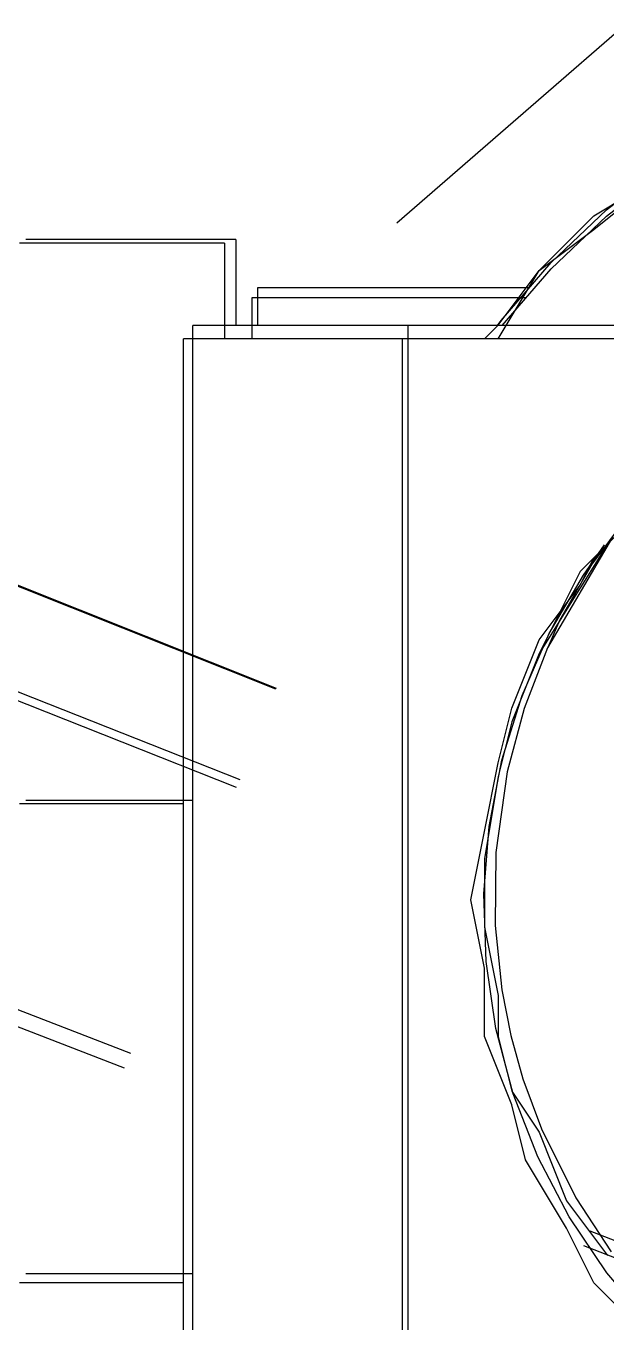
# Model space of a CAD drawing. Extents: x 3 to 592, y 5 to 207.
# Drawn here: x 76.958 to 78.454, y 52.004 to 55.346 of the extents above; entities that cross this region are included whole.
import ezdxf

# ---------------------------------------------------------------- set-up
doc = ezdxf.new("R2010")
doc.units = 0
doc.layers.get('0').update_dxf_attribs({"linetype": 'CONTINUOUS'})

msp = doc.modelspace()

# ---------------------------------------------------------------- linework, layer by layer
at = {"color": 7}
for points in [[(77.914296, 54.83817), (78.872598, 55.671572)], [(77.914296, 54.83817), (78.872598, 55.671572)], [(78.173792, 54.573664), (78.183669, 54.586717), (78.312081, 54.735942), (78.454603, 54.871761), (78.610531, 54.992058), (78.777747, 55.096481), (78.954489, 55.183264), (79.139344, 55.251703), (79.329844, 55.300739), (79.524578, 55.330725), (79.721428, 55.340603)], [(78.173792, 54.573664), (78.183669, 54.586717), (78.312081, 54.735942), (78.454603, 54.871761), (78.610531, 54.992058), (78.777747, 55.096481), (78.954489, 55.183264), (79.139344, 55.251703), (79.329844, 55.300739), (79.524578, 55.330725), (79.721428, 55.340603)], [(78.173792, 54.573664), (78.183669, 54.586717), (78.312081, 54.735942), (78.454603, 54.871761), (78.610531, 54.992058), (78.777747, 55.096481), (78.954489, 55.183264), (79.139344, 55.251703), (79.329844, 55.300739), (79.524578, 55.330725), (79.721428, 55.340603)], [(78.173792, 54.573664), (78.183669, 54.586717), (78.312081, 54.735942), (78.454603, 54.871761), (78.610531, 54.992058), (78.777747, 55.096481), (78.954489, 55.183264), (79.139344, 55.251703), (79.329844, 55.300739), (79.524578, 55.330725), (79.721428, 55.340603)], [(78.186245, 54.573664), (78.312186, 54.719714), (78.454709, 54.855533), (78.610636, 54.976183), (78.777853, 55.080253), (78.954595, 55.167036), (79.139098, 55.235475), (79.32995, 55.284864), (79.524684, 55.314497), (79.721181, 55.324375)], [(78.186245, 54.573664), (78.312186, 54.719714), (78.454709, 54.855533), (78.610636, 54.976183), (78.777853, 55.080253), (78.954595, 55.167036), (79.139098, 55.235475), (79.32995, 55.284864), (79.524684, 55.314497), (79.721181, 55.324375)], [(78.186245, 54.573664), (78.312186, 54.719714), (78.454709, 54.855533), (78.610636, 54.976183), (78.777853, 55.080253), (78.954595, 55.167036), (79.139098, 55.235475), (79.32995, 55.284864), (79.524684, 55.314497), (79.721181, 55.324375)], [(78.186245, 54.573664), (78.312186, 54.719714), (78.454709, 54.855533), (78.610636, 54.976183), (78.777853, 55.080253), (78.954595, 55.167036), (79.139098, 55.235475), (79.32995, 55.284864), (79.524684, 55.314497), (79.721181, 55.324375)], [(78.140278, 54.539444), (78.175556, 54.574722), (78.281389, 54.715833), (78.4225, 54.856944), (78.598889, 54.962778), (78.775278, 55.068611), (78.951667, 55.174444), (79.128056, 55.245), (79.304444, 55.280278), (79.516111, 55.315556), (79.6925, 55.315556)], [(78.175556, 54.539444), (78.281389, 54.715833), (78.4225, 54.821667), (78.598889, 54.962778), (78.775278, 55.068611), (78.951667, 55.139167), (79.128056, 55.209722), (79.304444, 55.280278), (79.516111, 55.280278), (79.6925, 55.315556)], [(77.47, 54.786389), (76.940833, 54.786389)], [(77.499139, 54.795843), (76.957626, 54.795843)], [(77.499139, 54.795843), (76.957626, 54.795843)], [(77.499139, 54.795843), (76.957626, 54.795843)], [(77.499139, 54.795843), (76.957626, 54.795843)], [(77.47, 54.786389), (77.47, 54.751111), (77.47, 54.715833), (77.47, 54.645278), (77.47, 54.574722), (77.47, 54.539444)], [(77.499139, 54.795843), (77.499139, 54.773971), (77.499139, 54.735166), (77.499139, 54.676957), (77.499139, 54.600757), (77.499139, 54.573593)], [(77.499139, 54.795843), (77.499139, 54.773971), (77.499139, 54.735166), (77.499139, 54.676957), (77.499139, 54.600757), (77.499139, 54.573593)], [(77.499139, 54.795843), (77.499139, 54.773971), (77.499139, 54.735166), (77.499139, 54.676957), (77.499139, 54.600757), (77.499139, 54.573593)], [(77.499139, 54.795843), (77.499139, 54.773971), (77.499139, 54.735166), (77.499139, 54.676957), (77.499139, 54.600757), (77.499139, 54.573593)], [(77.554667, 54.670889), (77.554667, 54.644078), (77.554667, 54.602098), (77.554667, 54.573523)], [(77.554667, 54.670889), (77.554667, 54.644078), (77.554667, 54.602098), (77.554667, 54.573523)], [(77.554667, 54.670889), (77.554667, 54.644078), (77.554667, 54.602098), (77.554667, 54.573523)], [(77.554667, 54.670889), (77.554667, 54.644078), (77.554667, 54.602098), (77.554667, 54.573523)], [(78.252849, 54.670889), (77.554702, 54.670889)], [(78.252849, 54.670889), (77.554702, 54.670889)], [(78.252849, 54.670889), (77.554702, 54.670889)], [(78.252849, 54.670889), (77.554702, 54.670889)], [(78.246111, 54.645278), (77.540556, 54.645278)], [(77.540556, 54.645278), (77.540556, 54.61), (77.540556, 54.574722), (77.540556, 54.539444)], [(77.943569, 54.573664), (77.835266, 54.573664), (77.730844, 54.573664), (77.634888, 54.573664), (77.550574, 54.573664), (77.481783, 54.573664), (77.430277, 54.573664), (77.398527, 54.573664), (77.387944, 54.573664)], [(77.943569, 54.573664), (77.835266, 54.573664), (77.730844, 54.573664), (77.634888, 54.573664), (77.550574, 54.573664), (77.481783, 54.573664), (77.430277, 54.573664), (77.398527, 54.573664), (77.387944, 54.573664)], [(77.943569, 54.573664), (77.835266, 54.573664), (77.730844, 54.573664), (77.634888, 54.573664), (77.550574, 54.573664), (77.481783, 54.573664), (77.430277, 54.573664), (77.398527, 54.573664), (77.387944, 54.573664)], [(77.943569, 54.573664), (77.835266, 54.573664), (77.730844, 54.573664), (77.634888, 54.573664), (77.550574, 54.573664), (77.481783, 54.573664), (77.430277, 54.573664), (77.398527, 54.573664), (77.387944, 54.573664)], [(77.388014, 50.684783), (77.388014, 54.573805)], [(77.388014, 50.684783), (77.388014, 54.573805)], [(77.388014, 50.684783), (77.388014, 54.573805)], [(77.388014, 50.684783), (77.388014, 54.573805)], [(77.943569, 50.684783), (77.943569, 54.573805)], [(77.943569, 50.684783), (77.943569, 54.573805)], [(77.943569, 50.684783), (77.943569, 54.573805)], [(77.943569, 50.684783), (77.943569, 54.573805)], [(79.201716, 54.573664), (77.94371, 54.573664)], [(79.201716, 54.573664), (77.94371, 54.573664)], [(79.201716, 54.573664), (77.94371, 54.573664)], [(79.201716, 54.573664), (77.94371, 54.573664)], [(77.364167, 50.658889), (77.364167, 54.539444)], [(77.928611, 54.539444), (77.822778, 54.539444), (77.716944, 54.539444), (77.611111, 54.539444), (77.540556, 54.539444), (77.47, 54.539444), (77.399444, 54.539444), (77.364167, 54.539444)], [(77.928611, 50.658889), (77.928611, 54.539444)], [(79.198611, 54.539444), (77.928611, 54.539444)], [(78.848338, 54.396993), (78.671596, 54.257998), (78.529427, 54.109479), (78.418302, 53.959548), (78.333988, 53.813498), (78.303649, 53.743296)], [(78.848338, 54.396993), (78.671596, 54.257998), (78.529427, 54.109479), (78.418302, 53.959548), (78.333988, 53.813498), (78.303649, 53.743296)], [(78.848338, 54.396993), (78.671596, 54.257998), (78.529427, 54.109479), (78.418302, 53.959548), (78.333988, 53.813498), (78.303649, 53.743296)], [(78.848338, 54.396993), (78.671596, 54.257998), (78.529427, 54.109479), (78.418302, 53.959548), (78.333988, 53.813498), (78.303649, 53.743296)], [(78.845833, 54.363056), (78.669444, 54.257222), (78.528333, 54.080833), (78.387222, 53.939722), (78.316667, 53.798611), (78.281389, 53.728056)], [(77.601884, 53.636167), (76.422113, 54.106318)], [(77.601884, 53.636167), (76.422113, 54.106318)], [(76.423208, 54.10873), (77.602979, 53.638579)], [(76.423208, 54.10873), (77.602979, 53.638579)], [(78.470584, 54.027881), (78.303014, 53.742484), (78.242689, 53.586204), (78.198945, 53.42322), (78.169664, 53.214729), (78.167547, 53.027051), (78.184834, 52.86054), (78.208117, 52.743065), (78.239161, 52.631587), (78.287139, 52.502118), (78.375686, 52.324318), (78.466703, 52.185323)], [(78.470584, 54.027881), (78.303014, 53.742484), (78.242689, 53.586204), (78.198945, 53.42322), (78.169664, 53.214729), (78.167547, 53.027051), (78.184834, 52.86054), (78.208117, 52.743065), (78.239161, 52.631587), (78.287139, 52.502118), (78.375686, 52.324318), (78.466703, 52.185323)], [(78.470584, 54.027881), (78.303014, 53.742484), (78.242689, 53.586204), (78.198945, 53.42322), (78.169664, 53.214729), (78.167547, 53.027051), (78.184834, 52.86054), (78.208117, 52.743065), (78.239161, 52.631587), (78.287139, 52.502118), (78.375686, 52.324318), (78.466703, 52.185323)], [(78.470584, 54.027881), (78.303014, 53.742484), (78.242689, 53.586204), (78.198945, 53.42322), (78.169664, 53.214729), (78.167547, 53.027051), (78.184834, 52.86054), (78.208117, 52.743065), (78.239161, 52.631587), (78.287139, 52.502118), (78.375686, 52.324318), (78.466703, 52.185323)], [(78.144335, 52.9336), (78.138338, 53.107872), (78.152096, 53.281792), (78.184904, 53.453242), (78.237115, 53.619753), (78.307318, 53.779208), (78.39516, 53.930197), (78.44984, 54.008161)], [(78.144335, 52.9336), (78.138338, 53.107872), (78.152096, 53.281792), (78.184904, 53.453242), (78.237115, 53.619753), (78.307318, 53.779208), (78.39516, 53.930197), (78.44984, 54.008161)], [(78.144335, 52.9336), (78.138338, 53.107872), (78.152096, 53.281792), (78.184904, 53.453242), (78.237115, 53.619753), (78.307318, 53.779208), (78.39516, 53.930197), (78.44984, 54.008161)], [(78.144335, 52.9336), (78.138338, 53.107872), (78.152096, 53.281792), (78.184904, 53.453242), (78.237115, 53.619753), (78.307318, 53.779208), (78.39516, 53.930197), (78.44984, 54.008161)], [(78.457778, 54.010278), (78.281389, 53.728056), (78.210833, 53.551667), (78.175556, 53.410556), (78.140278, 53.198889), (78.140278, 53.0225), (78.175556, 52.846111), (78.175556, 52.740278), (78.210833, 52.599167), (78.281389, 52.493333), (78.351944, 52.316944), (78.457778, 52.175833)], [(78.140278, 52.916667), (78.105, 53.093056), (78.140278, 53.269444), (78.175556, 53.445833), (78.210833, 53.586944), (78.281389, 53.763333), (78.387222, 53.904444), (78.4225, 53.975)], [(77.500929, 53.382757), (76.319953, 53.849871)], [(77.500929, 53.382757), (76.319953, 53.849871)], [(76.327918, 53.869891), (77.508895, 53.402777)], [(76.327918, 53.869891), (77.508895, 53.402777)], [(77.388014, 53.348925), (76.957626, 53.348925)], [(77.388014, 53.348925), (76.957626, 53.348925)], [(77.388014, 53.348925), (76.957626, 53.348925)], [(77.388014, 53.348925), (76.957626, 53.348925)], [(77.364167, 53.34), (76.940833, 53.34)], [(76.042697, 53.155448), (77.227178, 52.697295)], [(76.042697, 53.155448), (77.227178, 52.697295)], [(77.211562, 52.65833), (76.027081, 53.116483)], [(77.211562, 52.65833), (76.027081, 53.116483)], [(80.715556, 51.893611), (80.609722, 51.823056), (80.468611, 51.717222), (80.3275, 51.646667), (80.151111, 51.576111), (79.974722, 51.540833), (79.833611, 51.505556), (79.657222, 51.505556), (79.480833, 51.505556), (79.304444, 51.540833), (79.128056, 51.611389), (78.986944, 51.681944), (78.810556, 51.7525), (78.669444, 51.858333), (78.563611, 51.964167), (78.4225, 52.105278), (78.351944, 52.246389), (78.246111, 52.422778), (78.210833, 52.563889), (78.140278, 52.740278), (78.140278, 52.916667)], [(80.718519, 51.903524), (80.636322, 51.836496), (80.492036, 51.738777), (80.337519, 51.657638), (80.174888, 51.594491), (80.006261, 51.549688), (79.833752, 51.524288), (79.659127, 51.518644), (79.485208, 51.532049), (79.314111, 51.56521), (79.147599, 51.617069), (78.987791, 51.687271), (78.837155, 51.775113), (78.697102, 51.879183), (78.569749, 51.998069), (78.456155, 52.130713), (78.358436, 52.275352), (78.277649, 52.429869), (78.214502, 52.592499), (78.169699, 52.761127), (78.144299, 52.933635)], [(80.718519, 51.903524), (80.636322, 51.836496), (80.492036, 51.738777), (80.337519, 51.657638), (80.174888, 51.594491), (80.006261, 51.549688), (79.833752, 51.524288), (79.659127, 51.518644), (79.485208, 51.532049), (79.314111, 51.56521), (79.147599, 51.617069), (78.987791, 51.687271), (78.837155, 51.775113), (78.697102, 51.879183), (78.569749, 51.998069), (78.456155, 52.130713), (78.358436, 52.275352), (78.277649, 52.429869), (78.214502, 52.592499), (78.169699, 52.761127), (78.144299, 52.933635)], [(80.718519, 51.903524), (80.636322, 51.836496), (80.492036, 51.738777), (80.337519, 51.657638), (80.174888, 51.594491), (80.006261, 51.549688), (79.833752, 51.524288), (79.659127, 51.518644), (79.485208, 51.532049), (79.314111, 51.56521), (79.147599, 51.617069), (78.987791, 51.687271), (78.837155, 51.775113), (78.697102, 51.879183), (78.569749, 51.998069), (78.456155, 52.130713), (78.358436, 52.275352), (78.277649, 52.429869), (78.214502, 52.592499), (78.169699, 52.761127), (78.144299, 52.933635)], [(80.718519, 51.903524), (80.636322, 51.836496), (80.492036, 51.738777), (80.337519, 51.657638), (80.174888, 51.594491), (80.006261, 51.549688), (79.833752, 51.524288), (79.659127, 51.518644), (79.485208, 51.532049), (79.314111, 51.56521), (79.147599, 51.617069), (78.987791, 51.687271), (78.837155, 51.775113), (78.697102, 51.879183), (78.569749, 51.998069), (78.456155, 52.130713), (78.358436, 52.275352), (78.277649, 52.429869), (78.214502, 52.592499), (78.169699, 52.761127), (78.144299, 52.933635)], [(78.411659, 52.239142), (79.59614, 51.780989)], [(78.411659, 52.239142), (79.59614, 51.780989)], [(79.580525, 51.742024), (78.396044, 52.200177)], [(79.580525, 51.742024), (78.396044, 52.200177)], [(77.388014, 52.128349), (76.957626, 52.128349)], [(77.388014, 52.128349), (76.957626, 52.128349)], [(77.388014, 52.128349), (76.957626, 52.128349)], [(77.388014, 52.128349), (76.957626, 52.128349)], [(77.364167, 52.105278), (76.940833, 52.105278)]]:
    msp.add_lwpolyline(points, dxfattribs=at)

doc.saveas('drawing.dxf')
